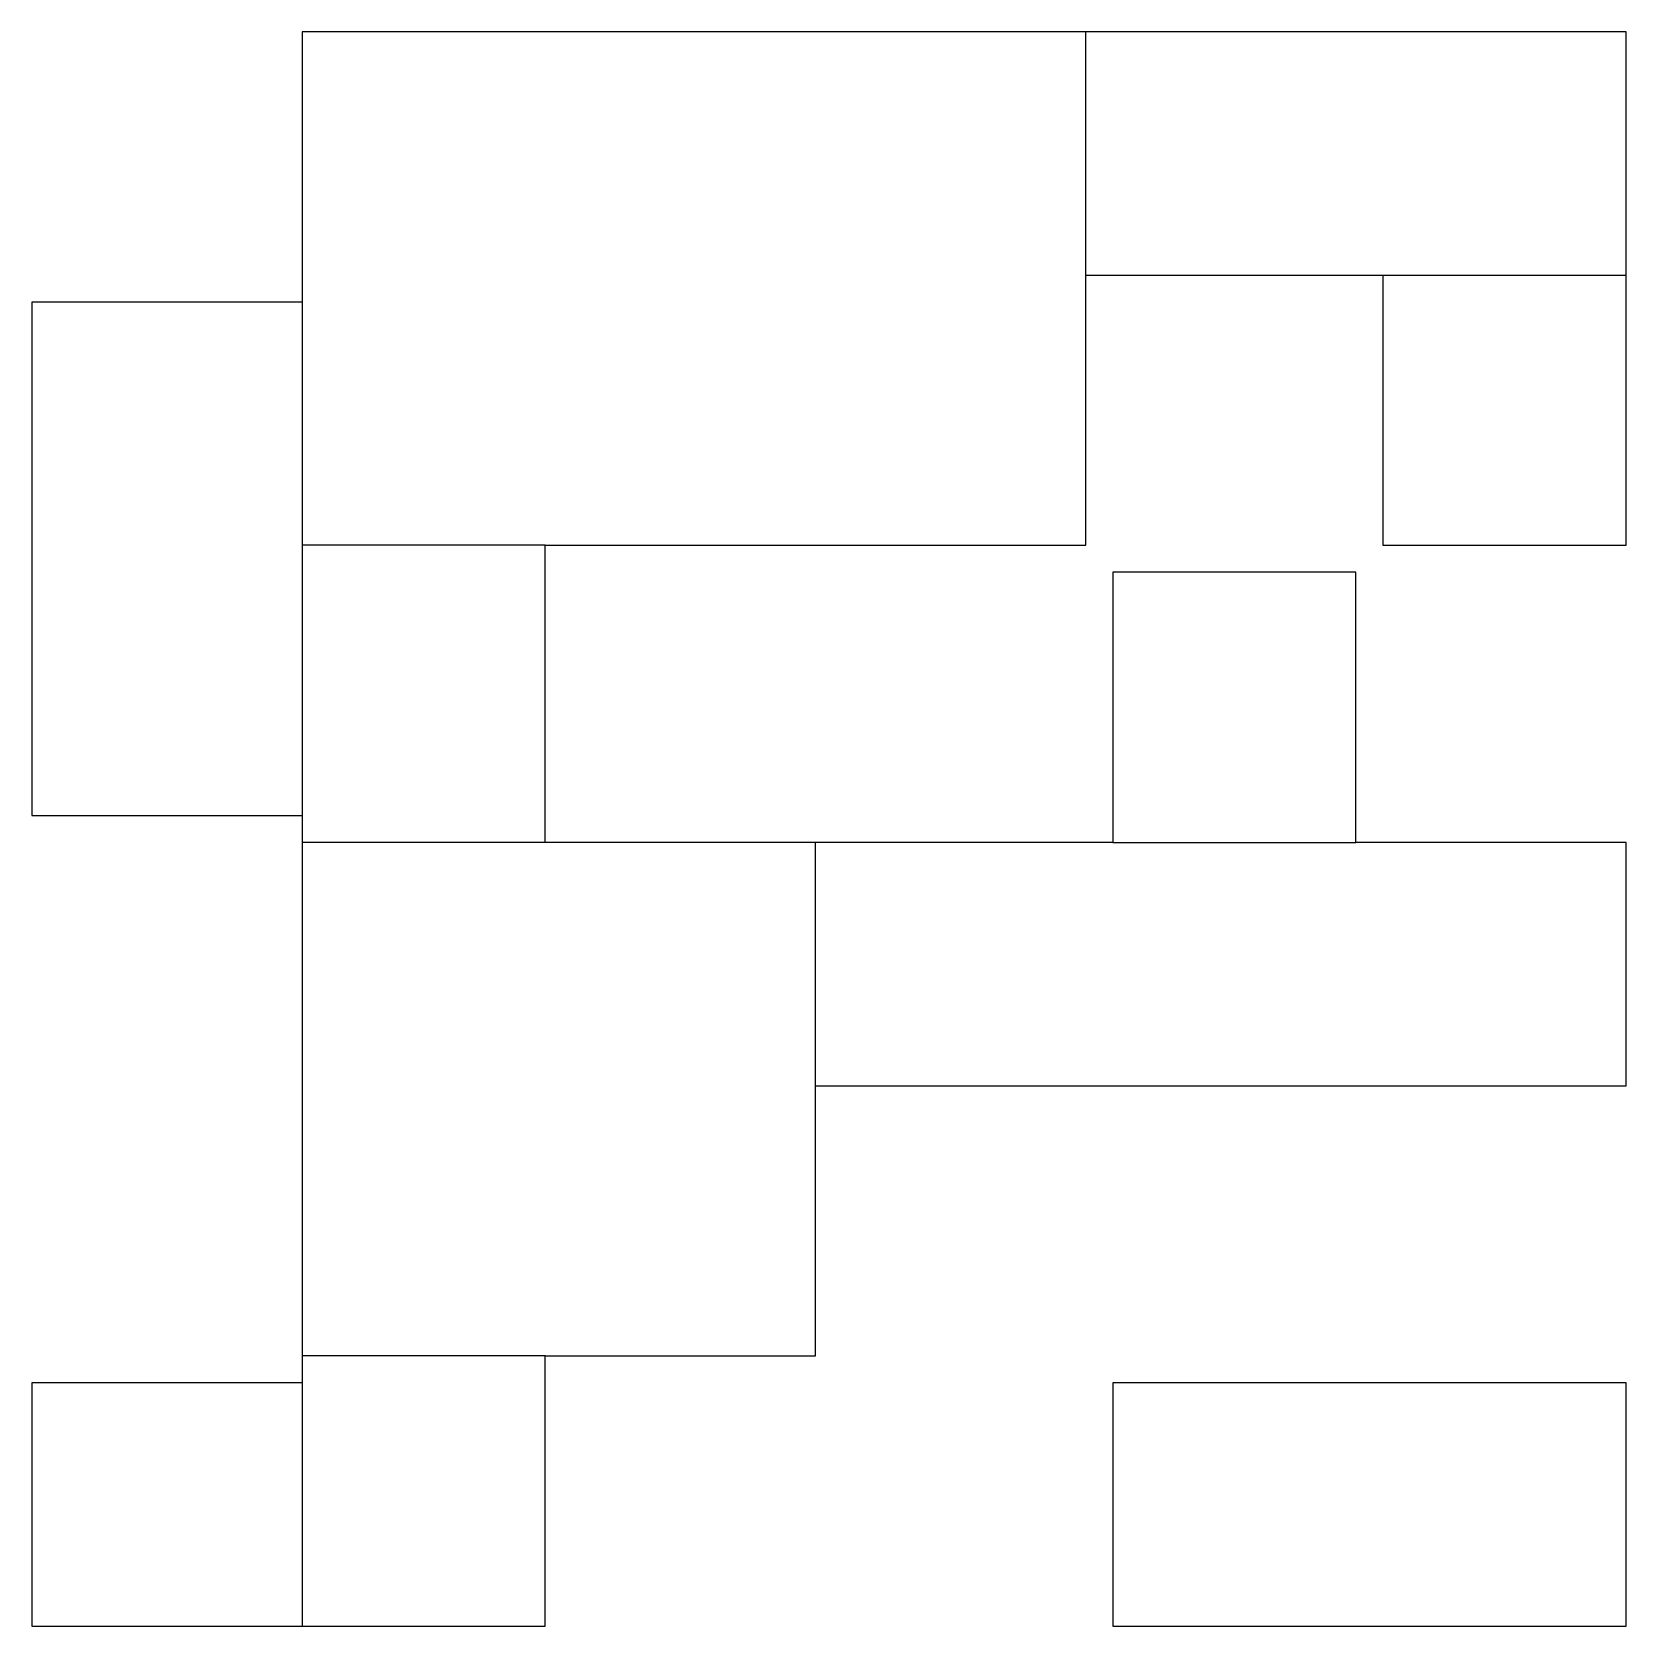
# Model space of a CAD drawing. Header units: millimetres. Extents: x -29.5 to 29.5, y -29.5 to 29.5.
import ezdxf

# ---------------------------------------------------------------- set-up
doc = ezdxf.new("R2010")
doc.units = ezdxf.units.MM
for name, color, linetype, true_color in [('hcd_building_invisible', 6, 'Continuous', 0xff00ff), ('hcd_building_outline', 1, 'Continuous', 0xff0000), ('hcd_windows', 5, 'Continuous', 0x0000ff)]:
    doc.layers.add(name, color=color, linetype=linetype, true_color=true_color)

msp = doc.modelspace()

# ---------------------------------------------------------------- linework, layer by layer
at = {"layer": 'hcd_building_invisible'}
for points in [[(9.5, 20.5), (9.5, 29.5)], [(20.5, 20.5), (29.5, 20.5)], [(-19.5, 19.5), (-19.5, 0.5)], [(-10.5, 10.5), (-19.5, 10.5)], [(-10.5, -0.5), (-19.5, -0.5)], [(-0.5, -9.5), (-0.5, -0.5)], [(10.5, -0.5), (19.5, -0.5)], [(-10.5, -19.5), (-19.5, -19.5)], [(-19.5, -20.5), (-19.5, -29.5)]]:
    msp.add_lwpolyline(points, dxfattribs=at)
at = {"layer": 'hcd_building_outline'}
for points in [[(-29.5, -29.5), (-10.5, -29.5), (-10.5, -19.5), (-0.5, -19.5), (-0.5, -9.5), (29.5, -9.5), (29.5, -0.5), (19.5, -0.5), (19.5, 9.5), (10.5, 9.5), (10.5, -0.5), (-10.5, -0.5), (-10.5, 10.5), (9.5, 10.5), (9.5, 20.5), (20.5, 20.5), (20.5, 10.5), (29.5, 10.5), (29.5, 29.5), (-19.5, 29.5), (-19.5, 19.5), (-29.5, 19.5), (-29.5, 0.5), (-19.5, 0.5), (-19.5, -20.5), (-29.5, -20.5)], [(10.5, -29.5), (29.5, -29.5), (29.5, -20.5), (10.5, -20.5)]]:
    msp.add_lwpolyline(points, close=True, dxfattribs=at)
at = {"layer": 'hcd_windows'}
for points in [[(-17.88, 29.5), (-19.095, 29.5)], [(-16.26, 29.5), (-17.475, 29.5)], [(-14.64, 29.5), (-15.855, 29.5)], [(-13.021, 29.5), (-14.236, 29.5)], [(-11.401, 29.5), (-12.616, 29.5)], [(-9.781, 29.5), (-10.996, 29.5)], [(-8.161, 29.5), (-9.376, 29.5)], [(-6.541, 29.5), (-7.756, 29.5)], [(-4.921, 29.5), (-6.136, 29.5)], [(-3.302, 29.5), (-4.517, 29.5)], [(-1.682, 29.5), (-2.897, 29.5)], [(-0.062, 29.5), (-1.277, 29.5)], [(1.558, 29.5), (0.343, 29.5)], [(3.178, 29.5), (1.963, 29.5)], [(4.798, 29.5), (3.583, 29.5)], [(6.417, 29.5), (5.202, 29.5)], [(8.037, 29.5), (6.822, 29.5)], [(9.657, 29.5), (8.442, 29.5)], [(11.277, 29.5), (10.062, 29.5)], [(12.897, 29.5), (11.682, 29.5)], [(14.517, 29.5), (13.302, 29.5)], [(16.136, 29.5), (14.921, 29.5)], [(17.756, 29.5), (16.541, 29.5)], [(-19.5, 29.1), (-19.5, 27.9)], [(19.376, 29.5), (18.161, 29.5)], [(20.996, 29.5), (19.781, 29.5)], [(22.616, 29.5), (21.401, 29.5)], [(24.236, 29.5), (23.021, 29.5)], [(25.855, 29.5), (24.64, 29.5)], [(27.475, 29.5), (26.26, 29.5)], [(29.095, 29.5), (27.88, 29.5)], [(29.5, 27.811), (29.5, 29.078)], [(-19.5, 27.5), (-19.5, 26.3)], [(29.5, 26.122), (29.5, 27.389)], [(-19.5, 25.9), (-19.5, 24.7)], [(29.5, 24.433), (29.5, 25.7)], [(-19.5, 24.3), (-19.5, 23.1)], [(29.5, 22.744), (29.5, 24.011)], [(-19.5, 22.7), (-19.5, 21.5)], [(29.5, 21.056), (29.5, 22.322)], [(-19.5, 21.1), (-19.5, 19.9)], [(9.5, 18.9), (9.5, 20.1)], [(9.94, 20.5), (11.26, 20.5)], [(11.7, 20.5), (13.02, 20.5)], [(13.46, 20.5), (14.78, 20.5)], [(15.22, 20.5), (16.54, 20.5)], [(16.98, 20.5), (18.3, 20.5)], [(18.74, 20.5), (20.06, 20.5)], [(20.5, 20.1), (20.5, 18.9)], [(29.5, 19.367), (29.5, 20.633)], [(-27.9, 19.5), (-29.1, 19.5)], [(-26.3, 19.5), (-27.5, 19.5)], [(-24.7, 19.5), (-25.9, 19.5)], [(-23.1, 19.5), (-24.3, 19.5)], [(-21.5, 19.5), (-22.7, 19.5)], [(-19.9, 19.5), (-21.1, 19.5)], [(-29.5, 19.078), (-29.5, 17.811)], [(29.5, 17.678), (29.5, 18.944)], [(9.5, 17.3), (9.5, 18.5)], [(20.5, 18.5), (20.5, 17.3)], [(-29.5, 17.389), (-29.5, 16.122)], [(29.5, 15.989), (29.5, 17.256)], [(9.5, 15.7), (9.5, 16.9)], [(20.5, 16.9), (20.5, 15.7)], [(-29.5, 15.7), (-29.5, 14.433)], [(29.5, 14.3), (29.5, 15.567)], [(9.5, 14.1), (9.5, 15.3)], [(20.5, 15.3), (20.5, 14.1)], [(-29.5, 14.011), (-29.5, 12.744)], [(9.5, 12.5), (9.5, 13.7)], [(20.5, 13.7), (20.5, 12.5)], [(29.5, 12.611), (29.5, 13.878)], [(-29.5, 12.322), (-29.5, 11.056)], [(9.5, 10.9), (9.5, 12.1)], [(20.5, 12.1), (20.5, 10.9)], [(29.5, 10.922), (29.5, 12.189)], [(-29.5, 10.633), (-29.5, 9.367)], [(-10.092, 10.5), (-8.867, 10.5)], [(-8.459, 10.5), (-7.235, 10.5)], [(-6.827, 10.5), (-5.602, 10.5)], [(-5.194, 10.5), (-3.969, 10.5)], [(-3.561, 10.5), (-2.337, 10.5)], [(-1.929, 10.5), (-0.704, 10.5)], [(-0.296, 10.5), (0.929, 10.5)], [(1.337, 10.5), (2.561, 10.5)], [(2.969, 10.5), (4.194, 10.5)], [(4.602, 10.5), (5.827, 10.5)], [(6.235, 10.5), (7.459, 10.5)], [(7.867, 10.5), (9.092, 10.5)], [(20.929, 10.5), (22.214, 10.5)], [(22.643, 10.5), (23.929, 10.5)], [(24.357, 10.5), (25.643, 10.5)], [(26.071, 10.5), (27.357, 10.5)], [(27.786, 10.5), (29.071, 10.5)], [(12.214, 9.5), (10.929, 9.5)], [(13.929, 9.5), (12.643, 9.5)], [(15.643, 9.5), (14.357, 9.5)], [(17.357, 9.5), (16.071, 9.5)], [(19.071, 9.5), (17.786, 9.5)], [(-29.5, 8.944), (-29.5, 7.678)], [(10.5, 9.1), (10.5, 7.9)], [(19.5, 7.9), (19.5, 9.1)], [(-29.5, 7.256), (-29.5, 5.989)], [(10.5, 7.5), (10.5, 6.3)], [(19.5, 6.3), (19.5, 7.5)], [(10.5, 5.9), (10.5, 4.7)], [(19.5, 4.7), (19.5, 5.9)], [(-29.5, 5.567), (-29.5, 4.3)], [(10.5, 4.3), (10.5, 3.1)], [(19.5, 3.1), (19.5, 4.3)], [(-29.5, 3.878), (-29.5, 2.611)], [(10.5, 2.7), (10.5, 1.5)], [(19.5, 1.5), (19.5, 2.7)], [(-29.5, 2.189), (-29.5, 0.922)], [(10.5, 1.1), (10.5, -0.1)], [(19.5, -0.1), (19.5, 1.1)], [(-19.5, 0.104), (-19.5, -1.085)], [(-8.915, -0.5), (-10.104, -0.5)], [(-7.33, -0.5), (-8.519, -0.5)], [(-5.745, -0.5), (-6.934, -0.5)], [(-4.16, -0.5), (-5.349, -0.5)], [(-2.575, -0.5), (-3.764, -0.5)], [(-0.991, -0.5), (-2.179, -0.5)], [(0.594, -0.5), (-0.594, -0.5)], [(2.179, -0.5), (0.991, -0.5)], [(3.764, -0.5), (2.575, -0.5)], [(5.349, -0.5), (4.16, -0.5)], [(6.934, -0.5), (5.745, -0.5)], [(8.519, -0.5), (7.33, -0.5)], [(10.104, -0.5), (8.915, -0.5)], [(21.1, -0.5), (19.9, -0.5)], [(22.7, -0.5), (21.5, -0.5)], [(24.3, -0.5), (23.1, -0.5)], [(25.9, -0.5), (24.7, -0.5)], [(27.5, -0.5), (26.3, -0.5)], [(29.1, -0.5), (27.9, -0.5)], [(-19.5, -1.481), (-19.5, -2.67)], [(-19.5, -3.066), (-19.5, -4.255)], [(-19.5, -4.651), (-19.5, -5.84)], [(-19.5, -6.236), (-19.5, -7.425)], [(-19.5, -7.821), (-19.5, -9.009)], [(-19.5, -9.406), (-19.5, -10.594)], [(-0.5, -11.1), (-0.5, -9.9)], [(-0.089, -9.5), (1.144, -9.5)], [(1.555, -9.5), (2.788, -9.5)], [(3.199, -9.5), (4.432, -9.5)], [(4.842, -9.5), (6.075, -9.5)], [(6.486, -9.5), (7.719, -9.5)], [(8.13, -9.5), (9.363, -9.5)], [(9.774, -9.5), (11.007, -9.5)], [(11.418, -9.5), (12.651, -9.5)], [(13.062, -9.5), (14.295, -9.5)], [(14.705, -9.5), (15.938, -9.5)], [(16.349, -9.5), (17.582, -9.5)], [(17.993, -9.5), (19.226, -9.5)], [(19.637, -9.5), (20.87, -9.5)], [(21.281, -9.5), (22.514, -9.5)], [(22.925, -9.5), (24.158, -9.5)], [(24.568, -9.5), (25.801, -9.5)], [(26.212, -9.5), (27.445, -9.5)], [(27.856, -9.5), (29.089, -9.5)], [(-19.5, -10.991), (-19.5, -12.179)], [(-0.5, -12.7), (-0.5, -11.5)], [(-19.5, -12.575), (-19.5, -13.764)], [(-0.5, -14.3), (-0.5, -13.1)], [(-19.5, -14.16), (-19.5, -15.349)], [(-0.5, -15.9), (-0.5, -14.7)], [(-19.5, -15.745), (-19.5, -16.934)], [(-0.5, -17.5), (-0.5, -16.3)], [(-19.5, -17.33), (-19.5, -18.519)], [(-0.5, -19.1), (-0.5, -17.9)], [(-19.5, -18.915), (-19.5, -20.104)], [(-10.5, -21.1), (-10.5, -19.9)], [(-10.1, -19.5), (-8.9, -19.5)], [(-8.5, -19.5), (-7.3, -19.5)], [(-6.9, -19.5), (-5.7, -19.5)], [(-5.3, -19.5), (-4.1, -19.5)], [(-3.7, -19.5), (-2.5, -19.5)], [(-2.1, -19.5), (-0.9, -19.5)], [(-27.9, -20.5), (-29.1, -20.5)], [(-26.3, -20.5), (-27.5, -20.5)], [(-24.7, -20.5), (-25.9, -20.5)], [(-23.1, -20.5), (-24.3, -20.5)], [(-21.5, -20.5), (-22.7, -20.5)], [(-19.9, -20.5), (-21.1, -20.5)], [(12.189, -20.5), (10.922, -20.5)], [(13.878, -20.5), (12.611, -20.5)], [(15.567, -20.5), (14.3, -20.5)], [(17.256, -20.5), (15.989, -20.5)], [(18.944, -20.5), (17.678, -20.5)], [(20.633, -20.5), (19.367, -20.5)], [(22.322, -20.5), (21.056, -20.5)], [(24.011, -20.5), (22.744, -20.5)], [(25.7, -20.5), (24.433, -20.5)], [(27.389, -20.5), (26.122, -20.5)], [(29.078, -20.5), (27.811, -20.5)], [(-29.5, -20.929), (-29.5, -22.214)], [(-10.5, -22.7), (-10.5, -21.5)], [(-29.5, -22.643), (-29.5, -23.929)], [(-10.5, -24.3), (-10.5, -23.1)], [(-29.5, -24.357), (-29.5, -25.643)], [(-10.5, -25.9), (-10.5, -24.7)], [(-29.5, -26.071), (-29.5, -27.357)], [(-10.5, -27.5), (-10.5, -26.3)], [(-29.5, -27.786), (-29.5, -29.071)], [(-10.5, -29.1), (-10.5, -27.9)], [(-29.078, -29.5), (-27.811, -29.5)], [(-27.389, -29.5), (-26.122, -29.5)], [(-25.7, -29.5), (-24.433, -29.5)], [(-24.011, -29.5), (-22.744, -29.5)], [(-22.322, -29.5), (-21.056, -29.5)], [(-20.633, -29.5), (-19.367, -29.5)], [(-18.944, -29.5), (-17.678, -29.5)], [(-17.256, -29.5), (-15.989, -29.5)], [(-15.567, -29.5), (-14.3, -29.5)], [(-13.878, -29.5), (-12.611, -29.5)], [(-12.189, -29.5), (-10.922, -29.5)], [(10.922, -29.5), (12.189, -29.5)], [(12.611, -29.5), (13.878, -29.5)], [(14.3, -29.5), (15.567, -29.5)], [(15.989, -29.5), (17.256, -29.5)], [(17.678, -29.5), (18.944, -29.5)], [(19.367, -29.5), (20.633, -29.5)], [(21.056, -29.5), (22.322, -29.5)], [(22.744, -29.5), (24.011, -29.5)], [(24.433, -29.5), (25.7, -29.5)], [(26.122, -29.5), (27.389, -29.5)], [(27.811, -29.5), (29.078, -29.5)]]:
    msp.add_lwpolyline(points, dxfattribs=at)

doc.saveas('drawing.dxf')
